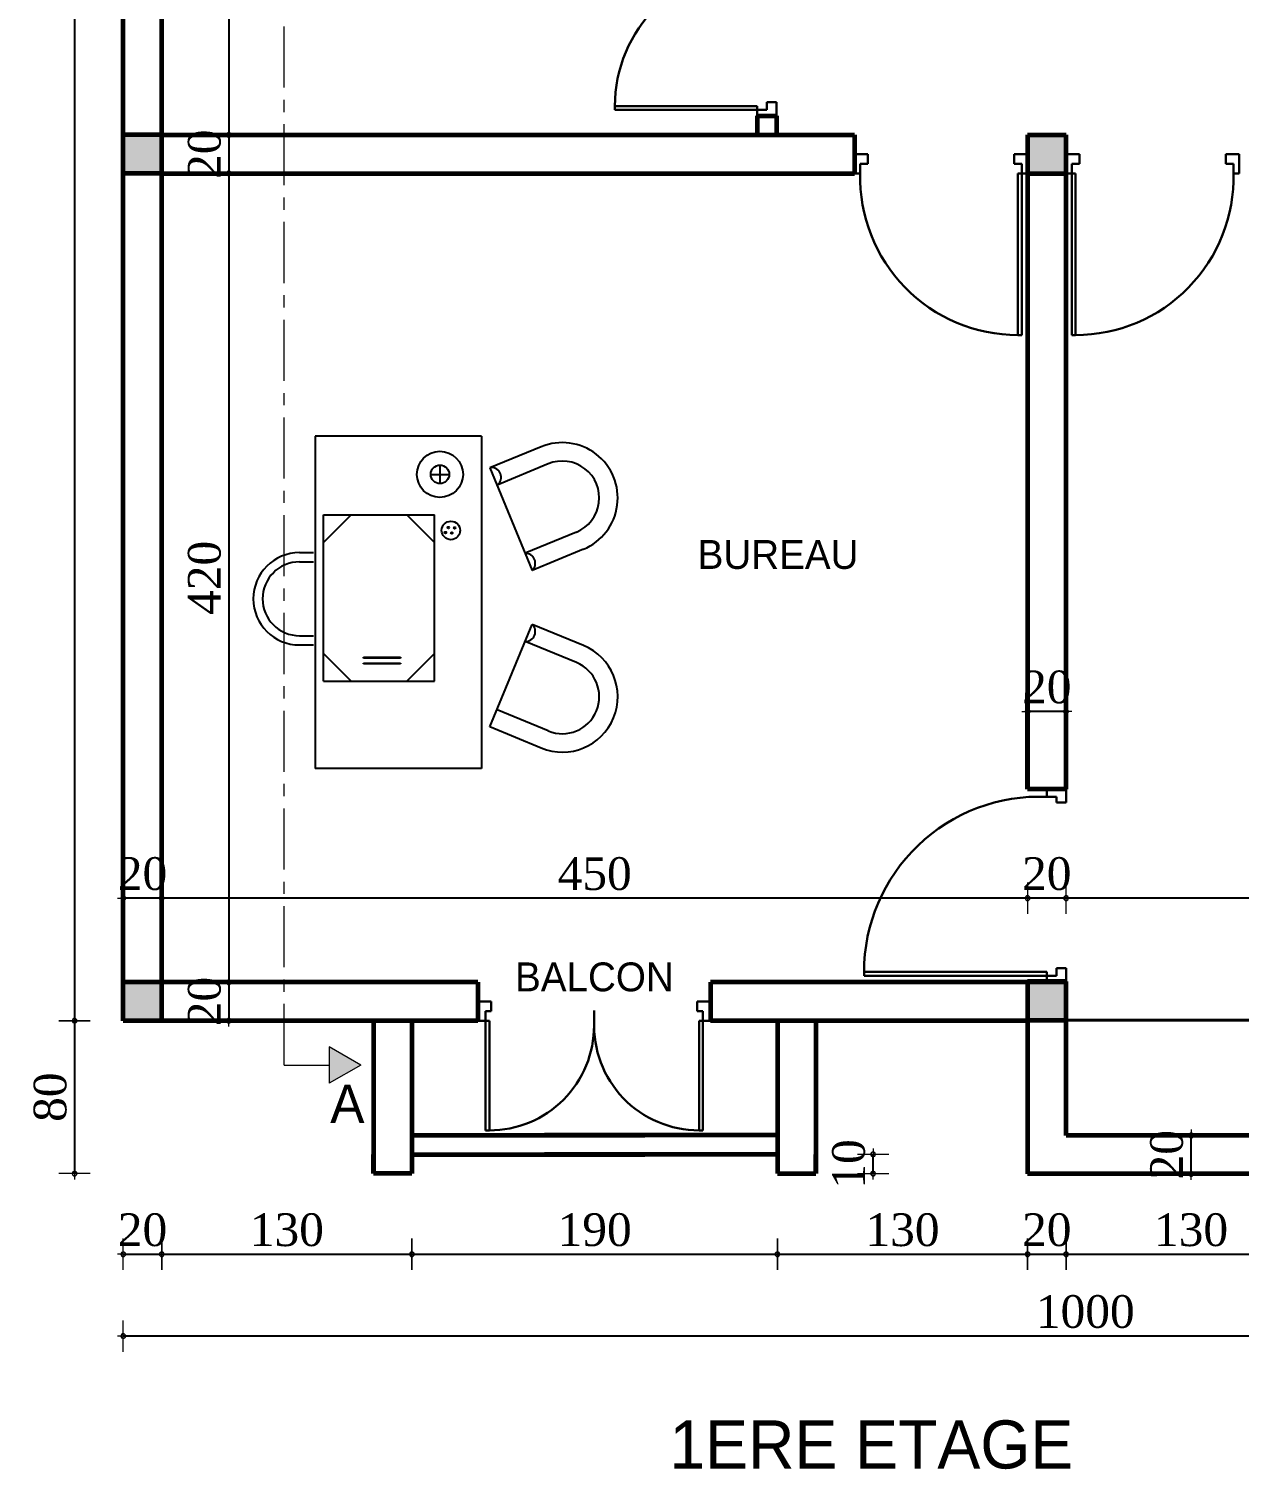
# Model space of a CAD drawing. Header units: millimetres. Extents: x -4146 to 23, y -2153 to 7365.
# Drawn here: x -4024 to -3395, y 1579 to 2328 of the extents above; entities that cross this region are included whole.
import ezdxf

# ---------------------------------------------------------------- set-up
doc = ezdxf.new("R2010")
doc.units = ezdxf.units.MM
doc.linetypes.add('AXES', pattern=[50.8, 31.75, -6.35, 6.35, -6.35])
for name, color, linetype, lineweight in [('Cotation', 242, 'Continuous', 20), ('ecriture', 122, 'Continuous', 40), ('ESC', 111, 'Continuous', 40), ('fin', 73, 'Continuous', 20), ('HA', 8, 'Continuous', 20), ('minuiserue', 3, 'Continuous', 30), ('MUR', 6, 'Continuous', 60)]:
    doc.layers.add(name, color=color, linetype=linetype, lineweight=lineweight)
doc.layers.add('F-2', color=2, linetype='Continuous')
doc.layers.add('f-3', color=3, linetype='Continuous')
doc.styles.add('cotation', font='times.ttf', dxfattribs={"height": 17})
doc.dimstyles.new('ech-100', dxfattribs={"dimtxt": 17, "dimasz": 0.02, "dimexe": 1.25, "dimexo": 0.625, "dimgap": 4, "dimtad": 1, "dimdec": 0, "dimtxsty": 'cotation', "dimblk": 'cotation', "dimcen": 2, "dimse1": 1, "dimse2": 1, "dimadec": 0, "dimazin": 0, "dimtfac": 1, "dimtdec": 0, "dimtix": 1, "dimtmove": 0, "dimatfit": 3, "dimldrblk": 'cotation', "dimfxl": 1.25, "dimtolj": 1, "dimarcsym": 0})

# ---------------------------------------------------------------- blocks, each defined once
blk = doc.blocks.new('cotation')
at = {"layer": 'Cotation'}
h = blk.add_hatch(color=256, dxfattribs=at)
h.paths.add_polyline_path([(57.15, 0), (62.15, 0, 0.41421356), (0, 62.15), (0, 57.15, -0.41421356)])
h.paths.add_polyline_path([(0, -57.15), (0, -62.15, 0.41421356), (62.15, 0), (57.15, 0, -0.41421356)])
h.paths.add_polyline_path([(0, -62.15), (0, -57.15, -0.41421356), (-57.15, 0), (-62.15, 0, 0.41421356)])
h.paths.add_polyline_path([(0, 57.15), (0, 62.15, 0.41421356), (-62.15, 0), (-57.15, 0, -0.41421356)])
for p, q in [((0, 406.4), (0, -406.4)), ((-152.4, 0), (152.4, 0))]:
    blk.add_line(p, q, dxfattribs=at)
for radius, start, end in [(62.15, 0, 180), (62.15, 180, 0), (57.15, 0, 180), (57.15, 180, 0)]:
    blk.add_arc((0, 0), radius, start, end, dxfattribs=at)
blk = doc.blocks.new('*D247')
at = {"layer": 'Defpoints', "color": 0}
for p in [(-3975.25, 1812.24), (-3955.25, 1812.24), (-3955.25, 1690.89)]:
    blk.add_point(p, dxfattribs=at)
at = {"layer": 'HA', "color": 0, "lineweight": -2}
blk.add_line((-3975.23, 1690.89), (-3955.27, 1690.89), dxfattribs=at)
at = {"layer": 'HA', "color": 0, "lineweight": -2, "xscale": 0.02, "yscale": 0.02, "zscale": 0.02, "rotation": 180}
blk.add_blockref('cotation', (-3975.25, 1690.89), dxfattribs=at)
at = {"layer": 'HA', "color": 0, "lineweight": -2, "xscale": 0.02, "yscale": 0.02, "zscale": 0.02}
blk.add_blockref('cotation', (-3955.25, 1690.89), dxfattribs=at)
at = {"layer": 'HA', "color": 0, "insert": (-3965.25, 1703.53), "char_height": 17, "attachment_point": 5, "style": 'cotation'}
blk.add_mtext('\\A1;20', dxfattribs=at)
blk = doc.blocks.new('*D248')
at = {"layer": 'Defpoints', "color": 0}
for p in [(-3955.25, 1812.24), (-3825.25, 1812.24), (-3825.25, 1690.89)]:
    blk.add_point(p, dxfattribs=at)
at = {"layer": 'HA', "color": 0, "lineweight": -2}
blk.add_line((-3955.23, 1690.89), (-3825.27, 1690.89), dxfattribs=at)
at = {"layer": 'HA', "color": 0, "lineweight": -2, "xscale": 0.02, "yscale": 0.02, "zscale": 0.02, "rotation": 180}
blk.add_blockref('cotation', (-3955.25, 1690.89), dxfattribs=at)
at = {"layer": 'HA', "color": 0, "lineweight": -2, "xscale": 0.02, "yscale": 0.02, "zscale": 0.02}
blk.add_blockref('cotation', (-3825.25, 1690.89), dxfattribs=at)
at = {"layer": 'HA', "color": 0, "insert": (-3890.25, 1703.53), "char_height": 17, "attachment_point": 5, "style": 'cotation'}
blk.add_mtext('\\A1;130', dxfattribs=at)
blk = doc.blocks.new('*D249')
at = {"layer": 'Defpoints', "color": 0}
for p in [(-3825.25, 1812.24), (-3635.25, 1812.24), (-3635.25, 1690.89)]:
    blk.add_point(p, dxfattribs=at)
at = {"layer": 'HA', "color": 0, "lineweight": -2}
blk.add_line((-3825.23, 1690.89), (-3635.27, 1690.89), dxfattribs=at)
at = {"layer": 'HA', "color": 0, "lineweight": -2, "xscale": 0.02, "yscale": 0.02, "zscale": 0.02, "rotation": 180}
blk.add_blockref('cotation', (-3825.25, 1690.89), dxfattribs=at)
at = {"layer": 'HA', "color": 0, "lineweight": -2, "xscale": 0.02, "yscale": 0.02, "zscale": 0.02}
blk.add_blockref('cotation', (-3635.25, 1690.89), dxfattribs=at)
at = {"layer": 'HA', "color": 0, "insert": (-3730.25, 1703.56), "char_height": 17, "attachment_point": 5, "style": 'cotation'}
blk.add_mtext('\\A1;190', dxfattribs=at)
blk = doc.blocks.new('*D250')
at = {"layer": 'Defpoints', "color": 0}
for p in [(-3635.25, 1812.24), (-3505.25, 1732.62), (-3505.25, 1690.89)]:
    blk.add_point(p, dxfattribs=at)
at = {"layer": 'HA', "color": 0, "lineweight": -2}
blk.add_line((-3635.23, 1690.89), (-3505.27, 1690.89), dxfattribs=at)
at = {"layer": 'HA', "color": 0, "lineweight": -2, "xscale": 0.02, "yscale": 0.02, "zscale": 0.02, "rotation": 180}
blk.add_blockref('cotation', (-3635.25, 1690.89), dxfattribs=at)
at = {"layer": 'HA', "color": 0, "lineweight": -2, "xscale": 0.02, "yscale": 0.02, "zscale": 0.02}
blk.add_blockref('cotation', (-3505.25, 1690.89), dxfattribs=at)
at = {"layer": 'HA', "color": 0, "insert": (-3570.25, 1703.53), "char_height": 17, "attachment_point": 5, "style": 'cotation'}
blk.add_mtext('\\A1;130', dxfattribs=at)
blk = doc.blocks.new('*D251')
at = {"layer": 'Defpoints', "color": 0}
for p in [(-3505.25, 1812.62), (-3485.25, 1812.62), (-3485.25, 1690.89)]:
    blk.add_point(p, dxfattribs=at)
at = {"layer": 'HA', "color": 0, "lineweight": -2}
blk.add_line((-3505.23, 1690.89), (-3485.27, 1690.89), dxfattribs=at)
at = {"layer": 'HA', "color": 0, "lineweight": -2, "xscale": 0.02, "yscale": 0.02, "zscale": 0.02, "rotation": 180}
blk.add_blockref('cotation', (-3505.25, 1690.89), dxfattribs=at)
at = {"layer": 'HA', "color": 0, "lineweight": -2, "xscale": 0.02, "yscale": 0.02, "zscale": 0.02}
blk.add_blockref('cotation', (-3485.25, 1690.89), dxfattribs=at)
at = {"layer": 'HA', "color": 0, "insert": (-3495.25, 1703.53), "char_height": 17, "attachment_point": 5, "style": 'cotation'}
blk.add_mtext('\\A1;20', dxfattribs=at)
blk = doc.blocks.new('*D252')
at = {"layer": 'Defpoints', "color": 0}
for p in [(-3485.25, 1732.62), (-3355.25, 1732.62), (-3355.25, 1690.89)]:
    blk.add_point(p, dxfattribs=at)
at = {"layer": 'HA', "color": 0, "lineweight": -2}
blk.add_line((-3485.23, 1690.89), (-3355.27, 1690.89), dxfattribs=at)
at = {"layer": 'HA', "color": 0, "lineweight": -2, "xscale": 0.02, "yscale": 0.02, "zscale": 0.02, "rotation": 180}
blk.add_blockref('cotation', (-3485.25, 1690.89), dxfattribs=at)
at = {"layer": 'HA', "color": 0, "lineweight": -2, "xscale": 0.02, "yscale": 0.02, "zscale": 0.02}
blk.add_blockref('cotation', (-3355.25, 1690.89), dxfattribs=at)
at = {"layer": 'HA', "color": 0, "insert": (-3420.25, 1703.53), "char_height": 17, "attachment_point": 5, "style": 'cotation'}
blk.add_mtext('\\A1;130', dxfattribs=at)
blk = doc.blocks.new('*D265')
at = {"layer": 'Defpoints', "color": 0}
for p in [(-3975.25, 1812.24), (-2975.25, 1732.62), (-3975.25, 1648.35)]:
    blk.add_point(p, dxfattribs=at)
at = {"layer": 'HA', "color": 0, "lineweight": -2}
blk.add_line((-2975.27, 1648.35), (-3975.23, 1648.35), dxfattribs=at)
at = {"layer": 'HA', "color": 0, "lineweight": -2, "xscale": 0.02, "yscale": 0.02, "zscale": 0.02, "rotation": 180}
blk.add_blockref('cotation', (-3975.25, 1648.35), dxfattribs=at)
at = {"layer": 'HA', "color": 0, "lineweight": -2, "xscale": 0.02, "yscale": 0.02, "zscale": 0.02}
blk.add_blockref('cotation', (-2975.25, 1648.35), dxfattribs=at)
at = {"layer": 'HA', "color": 0, "insert": (-3475.25, 1661), "char_height": 17, "attachment_point": 5, "style": 'cotation'}
blk.add_mtext('\\A1;1000', dxfattribs=at)
blk = doc.blocks.new('*D266')
at = {"layer": 'Defpoints', "color": 0}
for p in [(-3420.25, 1752.62), (-3420.25, 1752.62), (-3420.25, 1732.62)]:
    blk.add_point(p, dxfattribs=at)
at = {"layer": 'HA', "color": 0, "lineweight": -2}
for p, q in [((-3420.25, 1752.64), (-3420.25, 1752.66)), ((-3420.25, 1732.62), (-3420.25, 1752.62)), ((-3420.25, 1732.6), (-3420.25, 1732.58))]:
    blk.add_line(p, q, dxfattribs=at)
at = {"layer": 'HA', "color": 0, "lineweight": -2, "xscale": 0.02, "yscale": 0.02, "zscale": 0.02}
for p, rotation in [((-3420.25, 1752.62), 270), ((-3420.25, 1732.62), 90)]:
    blk.add_blockref('cotation', p, dxfattribs=dict(at, rotation=rotation))
at = {"layer": 'HA', "color": 0, "insert": (-3432.89, 1742.62), "char_height": 17, "attachment_point": 5, "rotation": 90, "style": 'cotation'}
blk.add_mtext('\\A1;20', dxfattribs=at)
blk = doc.blocks.new('*D276')
at = {"layer": 'Defpoints', "color": 0}
for p in [(-3505.25, 1982.62), (-3505.25, 1972.96), (-3485.25, 1971.34)]:
    blk.add_point(p, dxfattribs=at)
at = {"layer": 'HA', "color": 0, "lineweight": -2}
for p, q in [((-3505.27, 1972.96), (-3505.29, 1972.96)), ((-3485.25, 1972.96), (-3505.25, 1972.96)), ((-3485.23, 1972.96), (-3485.21, 1972.96))]:
    blk.add_line(p, q, dxfattribs=at)
at = {"layer": 'HA', "color": 0, "lineweight": -2, "xscale": 0.02, "yscale": 0.02, "zscale": 0.02}
blk.add_blockref('cotation', (-3505.25, 1972.96), dxfattribs=at)
at = {"layer": 'HA', "color": 0, "lineweight": -2, "xscale": 0.02, "yscale": 0.02, "zscale": 0.02, "rotation": 180}
blk.add_blockref('cotation', (-3485.25, 1972.96), dxfattribs=at)
at = {"layer": 'HA', "color": 0, "insert": (-3495.25, 1985.61), "char_height": 17, "attachment_point": 5, "style": 'cotation'}
blk.add_mtext('\\A1;20', dxfattribs=at)
blk = doc.blocks.new('*D277')
at = {"layer": 'Defpoints', "color": 0}
for p in [(-3975.25, 3312.62), (-4000.56, 1812.24), (-3975.25, 1812.24)]:
    blk.add_point(p, dxfattribs=at)
at = {"layer": 'HA', "color": 0, "lineweight": -2}
blk.add_line((-4000.56, 3312.6), (-4000.56, 1812.26), dxfattribs=at)
at = {"layer": 'HA', "color": 0, "lineweight": -2, "xscale": 0.02, "yscale": 0.02, "zscale": 0.02}
for p, rotation in [((-4000.56, 3312.62), 90), ((-4000.56, 1812.24), 270)]:
    blk.add_blockref('cotation', p, dxfattribs=dict(at, rotation=rotation))
at = {"layer": 'HA', "color": 0, "insert": (-4013.21, 2562.43), "char_height": 17, "attachment_point": 5, "rotation": 90, "style": 'cotation'}
blk.add_mtext('\\A1;1500', dxfattribs=at)
blk = doc.blocks.new('*D278')
at = {"layer": 'Defpoints', "color": 0}
for p in [(-3975.25, 1812.24), (-4001.92, 1732.82), (-4000.56, 1732.82)]:
    blk.add_point(p, dxfattribs=at)
at = {"layer": 'HA', "color": 0, "lineweight": -2}
blk.add_line((-4000.56, 1812.22), (-4000.56, 1732.84), dxfattribs=at)
at = {"layer": 'HA', "color": 0, "lineweight": -2, "xscale": 0.02, "yscale": 0.02, "zscale": 0.02}
for p, rotation in [((-4000.56, 1812.24), 90), ((-4000.56, 1732.82), 270)]:
    blk.add_blockref('cotation', p, dxfattribs=dict(at, rotation=rotation))
at = {"layer": 'HA', "color": 0, "insert": (-4013.21, 1772.53), "char_height": 17, "attachment_point": 5, "rotation": 90, "style": 'cotation'}
blk.add_mtext('\\A1;80', dxfattribs=at)
blk = doc.blocks.new('BUREAU')
at = {"layer": 'F-2'}
for p, q in [((-4117.41, 2532.8), (-4088.61, 2532.8)), ((-4117.41, 2532.8), (-4117.41, 2513.6)), ((-4117.41, 2528), (-4112.61, 2532.8)), ((-4088.61, 2528), (-4093.41, 2532.8)), ((-4088.61, 2532.8), (-4088.61, 2513.6)), ((-4114.43, 2519.45), (-4114.43, 2525.87)), ((-4114.43, 2525.87), (-4114.29, 2525.87)), ((-4114.29, 2525.87), (-4114.29, 2519.45)), ((-4113.42, 2519.45), (-4113.42, 2525.87)), ((-4113.42, 2525.87), (-4113.27, 2525.87)), ((-4113.27, 2525.87), (-4113.27, 2519.45)), ((-4117.41, 2518.4), (-4112.61, 2513.6)), ((-4114.29, 2519.45), (-4114.43, 2519.45)), ((-4113.27, 2519.45), (-4113.42, 2519.45)), ((-4088.61, 2518.4), (-4093.41, 2513.6)), ((-4117.41, 2513.6), (-4088.61, 2513.6))]:
    blk.add_line(p, q, dxfattribs=at)
for centre, radius in [((-4091.31, 2510.74), 1.6), ((-4091.74, 2510.59), 0.145), ((-4091.67, 2511.68), 0.145), ((-4090.8, 2511.17), 0.145), ((-4090.87, 2510.09), 0.145)]:
    blk.add_circle(centre, radius, dxfattribs=at)
at = {"layer": 'f-3'}
for p, q in [((-4111.15, 2536.97), (-4111.15, 2534.55)), ((-4109.55, 2536.97), (-4109.55, 2534.55)), ((-4096.75, 2536.97), (-4096.75, 2534.55)), ((-4095.15, 2536.97), (-4095.15, 2534.55)), ((-4132.55, 2505.44), (-4132.55, 2534.24)), ((-4074.95, 2534.24), (-4132.55, 2534.24)), ((-4074.95, 2505.44), (-4074.95, 2534.24)), ((-4081.59, 2514.23), (-4081.59, 2511.03)), ((-4079.99, 2512.63), (-4083.19, 2512.63)), ((-4074.95, 2505.44), (-4132.55, 2505.44)), ((-4129, 2495.09), (-4125.34, 2503.97)), ((-4125.34, 2503.97), (-4107.59, 2496.65)), ((-4080.48, 2503.97), (-4098.23, 2496.65)), ((-4076.82, 2495.09), (-4080.48, 2503.97)), ((-4126.04, 2493.87), (-4122.38, 2502.75)), ((-4079.78, 2493.87), (-4083.44, 2502.75)), ((-4114.21, 2488.99), (-4110.54, 2497.87)), ((-4111.25, 2487.77), (-4107.59, 2496.65)), ((-4094.57, 2487.77), (-4098.23, 2496.65)), ((-4091.61, 2488.99), (-4095.27, 2497.87))]:
    blk.add_line(p, q, dxfattribs=at)
for radius in [4, 1.6]:
    blk.add_circle((-4081.59, 2512.63), radius, dxfattribs=at)
for centre, radius, start, end in [((-4103.15, 2536.97), 8, 0, 180), ((-4103.15, 2536.97), 6.4, 0, 180), ((-4082.1, 2503.74), 1.71, 221.9897, 359.9288), ((-4108.83, 2497.82), 1.71, 178.6136, 316.5527), ((-4096.99, 2497.82), 1.71, 223.4473, 1.3864), ((-4120.12, 2491.43), 9.6, 157.5832, 337.5832), ((-4120.12, 2491.43), 6.4, 157.5832, 337.5832), ((-4085.69, 2491.43), 9.6, 202.4168, 22.4168), ((-4085.69, 2491.43), 6.4, 202.4168, 22.4168)]:
    blk.add_arc(centre, radius, start, end, dxfattribs=at)
blk = doc.blocks.new('*D292')
at = {"layer": 'Defpoints', "color": 0}
for p in [(-3920.39, 2512.62), (-3920.39, 2272.62), (-3920.39, 2272.62)]:
    blk.add_point(p, dxfattribs=at)
at = {"layer": 'HA', "color": 0, "lineweight": -2}
blk.add_line((-3920.39, 2512.6), (-3920.39, 2272.64), dxfattribs=at)
at = {"layer": 'HA', "color": 0, "lineweight": -2, "xscale": 0.02, "yscale": 0.02, "zscale": 0.02}
for p, rotation in [((-3920.39, 2512.62), 90), ((-3920.39, 2272.62), 270)]:
    blk.add_blockref('cotation', p, dxfattribs=dict(at, rotation=rotation))
at = {"layer": 'HA', "color": 0, "insert": (-3933.04, 2392.62), "char_height": 17, "attachment_point": 5, "rotation": 90, "style": 'cotation'}
blk.add_mtext('\\A1;240', dxfattribs=at)
blk = doc.blocks.new('*D293')
at = {"layer": 'Defpoints', "color": 0}
for p in [(-3920.39, 2272.62), (-3920.39, 2252.62), (-3920.39, 2252.62)]:
    blk.add_point(p, dxfattribs=at)
at = {"layer": 'HA', "color": 0, "lineweight": -2}
for p, q in [((-3920.39, 2272.64), (-3920.39, 2272.66)), ((-3920.39, 2272.62), (-3920.39, 2252.62)), ((-3920.39, 2252.6), (-3920.39, 2252.58))]:
    blk.add_line(p, q, dxfattribs=at)
at = {"layer": 'HA', "color": 0, "lineweight": -2, "xscale": 0.02, "yscale": 0.02, "zscale": 0.02}
for p, rotation in [((-3920.39, 2272.62), 270), ((-3920.39, 2252.62), 90)]:
    blk.add_blockref('cotation', p, dxfattribs=dict(at, rotation=rotation))
at = {"layer": 'HA', "color": 0, "insert": (-3933.04, 2262.62), "char_height": 17, "attachment_point": 5, "rotation": 90, "style": 'cotation'}
blk.add_mtext('\\A1;20', dxfattribs=at)
blk = doc.blocks.new('*D294')
at = {"layer": 'Defpoints', "color": 0}
for p in [(-3920.39, 2252.62), (-3920.39, 1832.24), (-3920.39, 1832.24)]:
    blk.add_point(p, dxfattribs=at)
at = {"layer": 'HA', "color": 0, "lineweight": -2}
blk.add_line((-3920.39, 2252.6), (-3920.39, 1832.26), dxfattribs=at)
at = {"layer": 'HA', "color": 0, "lineweight": -2, "xscale": 0.02, "yscale": 0.02, "zscale": 0.02}
for p, rotation in [((-3920.39, 2252.62), 90), ((-3920.39, 1832.24), 270)]:
    blk.add_blockref('cotation', p, dxfattribs=dict(at, rotation=rotation))
at = {"layer": 'HA', "color": 0, "insert": (-3933.04, 2042.43), "char_height": 17, "attachment_point": 5, "rotation": 90, "style": 'cotation'}
blk.add_mtext('\\A1;420', dxfattribs=at)
blk = doc.blocks.new('*D295')
at = {"layer": 'Defpoints', "color": 0}
for p in [(-3920.39, 1832.24), (-3920.39, 1812.24), (-3920.39, 1812.24)]:
    blk.add_point(p, dxfattribs=at)
at = {"layer": 'HA', "color": 0, "lineweight": -2}
for p, q in [((-3920.39, 1832.26), (-3920.39, 1832.28)), ((-3920.39, 1832.24), (-3920.39, 1812.24)), ((-3920.39, 1812.22), (-3920.39, 1812.2))]:
    blk.add_line(p, q, dxfattribs=at)
at = {"layer": 'HA', "color": 0, "lineweight": -2, "xscale": 0.02, "yscale": 0.02, "zscale": 0.02}
for p, rotation in [((-3920.39, 1832.24), 270), ((-3920.39, 1812.24), 90)]:
    blk.add_blockref('cotation', p, dxfattribs=dict(at, rotation=rotation))
at = {"layer": 'HA', "color": 0, "insert": (-3933.04, 1822.24), "char_height": 17, "attachment_point": 5, "rotation": 90, "style": 'cotation'}
blk.add_mtext('\\A1;20', dxfattribs=at)
blk = doc.blocks.new('*D297')
at = {"layer": 'Defpoints', "color": 0}
for p in [(-3485.25, 1932.62), (-3485.25, 1875.96), (-2995.25, 1875.96)]:
    blk.add_point(p, dxfattribs=at)
at = {"layer": 'HA', "color": 0, "lineweight": -2}
blk.add_line((-2995.27, 1875.96), (-3485.23, 1875.96), dxfattribs=at)
at = {"layer": 'HA', "color": 0, "lineweight": -2, "xscale": 0.02, "yscale": 0.02, "zscale": 0.02, "rotation": 180}
blk.add_blockref('cotation', (-3485.25, 1875.96), dxfattribs=at)
at = {"layer": 'HA', "color": 0, "lineweight": -2, "xscale": 0.02, "yscale": 0.02, "zscale": 0.02}
blk.add_blockref('cotation', (-2995.25, 1875.96), dxfattribs=at)
at = {"layer": 'HA', "color": 0, "insert": (-3240.25, 1888.63), "char_height": 17, "attachment_point": 5, "style": 'cotation'}
blk.add_mtext('\\A1;490', dxfattribs=at)
blk = doc.blocks.new('*D298')
at = {"layer": 'Defpoints', "color": 0}
for p in [(-3505.25, 1932.62), (-3485.25, 1932.62), (-3505.25, 1875.96)]:
    blk.add_point(p, dxfattribs=at)
at = {"layer": 'HA', "color": 0, "lineweight": -2}
for p, q in [((-3505.27, 1875.96), (-3505.29, 1875.96)), ((-3485.25, 1875.96), (-3505.25, 1875.96)), ((-3485.23, 1875.96), (-3485.21, 1875.96))]:
    blk.add_line(p, q, dxfattribs=at)
at = {"layer": 'HA', "color": 0, "lineweight": -2, "xscale": 0.02, "yscale": 0.02, "zscale": 0.02}
blk.add_blockref('cotation', (-3505.25, 1875.96), dxfattribs=at)
at = {"layer": 'HA', "color": 0, "lineweight": -2, "xscale": 0.02, "yscale": 0.02, "zscale": 0.02, "rotation": 180}
blk.add_blockref('cotation', (-3485.25, 1875.96), dxfattribs=at)
at = {"layer": 'HA', "color": 0, "insert": (-3495.25, 1888.61), "char_height": 17, "attachment_point": 5, "style": 'cotation'}
blk.add_mtext('\\A1;20', dxfattribs=at)
blk = doc.blocks.new('*D299')
at = {"layer": 'Defpoints', "color": 0}
for p in [(-3505.25, 1932.62), (-3955.25, 1875.96), (-3955.25, 1875.96)]:
    blk.add_point(p, dxfattribs=at)
at = {"layer": 'HA', "color": 0, "lineweight": -2}
blk.add_line((-3505.27, 1875.96), (-3955.23, 1875.96), dxfattribs=at)
at = {"layer": 'HA', "color": 0, "lineweight": -2, "xscale": 0.02, "yscale": 0.02, "zscale": 0.02, "rotation": 180}
blk.add_blockref('cotation', (-3955.25, 1875.96), dxfattribs=at)
at = {"layer": 'HA', "color": 0, "lineweight": -2, "xscale": 0.02, "yscale": 0.02, "zscale": 0.02}
blk.add_blockref('cotation', (-3505.25, 1875.96), dxfattribs=at)
at = {"layer": 'HA', "color": 0, "insert": (-3730.25, 1888.61), "char_height": 17, "attachment_point": 5, "style": 'cotation'}
blk.add_mtext('\\A1;450', dxfattribs=at)
blk = doc.blocks.new('*D300')
at = {"layer": 'Defpoints', "color": 0}
for p in [(-3975.25, 1875.96), (-3975.25, 1875.96), (-3955.25, 1875.96)]:
    blk.add_point(p, dxfattribs=at)
at = {"layer": 'HA', "color": 0, "lineweight": -2}
for p, q in [((-3975.27, 1875.96), (-3975.29, 1875.96)), ((-3955.25, 1875.96), (-3975.25, 1875.96)), ((-3955.23, 1875.96), (-3955.21, 1875.96))]:
    blk.add_line(p, q, dxfattribs=at)
at = {"layer": 'HA', "color": 0, "lineweight": -2, "xscale": 0.02, "yscale": 0.02, "zscale": 0.02}
blk.add_blockref('cotation', (-3975.25, 1875.96), dxfattribs=at)
at = {"layer": 'HA', "color": 0, "lineweight": -2, "xscale": 0.02, "yscale": 0.02, "zscale": 0.02, "rotation": 180}
blk.add_blockref('cotation', (-3955.25, 1875.96), dxfattribs=at)
at = {"layer": 'HA', "color": 0, "insert": (-3965.25, 1888.61), "char_height": 17, "attachment_point": 5, "style": 'cotation'}
blk.add_mtext('\\A1;20', dxfattribs=at)
blk = doc.blocks.new('*D385')
at = {"layer": 'Defpoints', "color": 0}
for p in [(-3635.25, 1742.82), (-3585.55, 1742.82), (-3635.25, 1732.82)]:
    blk.add_point(p, dxfattribs=at)
at = {"layer": 'MUR', "color": 0, "lineweight": -2}
for p, q in [((-3585.55, 1742.84), (-3585.55, 1742.86)), ((-3585.55, 1732.82), (-3585.55, 1742.82)), ((-3585.55, 1732.8), (-3585.55, 1732.78))]:
    blk.add_line(p, q, dxfattribs=at)
at = {"layer": 'MUR', "color": 0, "lineweight": -2, "xscale": 0.02, "yscale": 0.02, "zscale": 0.02}
for p, rotation in [((-3585.55, 1742.82), 270), ((-3585.55, 1732.82), 90)]:
    blk.add_blockref('cotation', p, dxfattribs=dict(at, rotation=rotation))
at = {"layer": 'MUR', "color": 0, "insert": (-3598.19, 1737.82), "char_height": 17, "attachment_point": 5, "rotation": 90, "style": 'cotation'}
blk.add_mtext('\\A1;10', dxfattribs=at)
blk = doc.blocks.new('BAB')
at = {"layer": 'minuiserue'}
for p, q in [((0, 80), (-10, 80)), ((-10, 77), (-10, 80)), ((-5, 77), (-10, 77)), ((-5, 73), (-5, 77)), ((0, 80), (0, 73)), ((0, 73), (-5, 73)), ((-10, 5), (-84, 5)), ((-84, 5), (-84, 3)), ((-10, 3), (-84, 3)), ((-10, 5), (-10, 0)), ((-5, 3), (-10, 3)), ((-10, 0), (0, 0)), ((0, 7), (-5, 7)), ((-5, 7), (-5, 3)), ((0, 0), (0, 7))]:
    blk.add_line(p, q, dxfattribs=at)
blk.add_arc((-11.97, 5), 72.03, 88.43035, 180, dxfattribs=at)
blk = doc.blocks.new('Balcon')
at = {"layer": 'minuiserue'}
for p, q in [((0, -10), (0, 0)), ((0, 0), (7, 0)), ((7, -5), (7, 0)), ((4, -10), (4, -5)), ((4, -5), (7, -5)), ((121, 0), (114, 0)), ((114, 0), (114, -5)), ((117, -5), (114, -5)), ((117, -10), (117, -5)), ((121, 0), (121, -10)), ((0, -10), (6, -10)), ((4, -10), (4, -67)), ((6, -10), (6, -67)), ((121, -10), (115, -10)), ((115, -10), (115, -67)), ((117, -10), (117, -67))]:
    blk.add_line(p, q, dxfattribs=at)
for centre, radius, start, end in [((6, -12.55), 54.45, 270, 0.11527), ((115, -12.45), 54.55, 177.43111, 270)]:
    blk.add_arc(centre, radius, start, end, dxfattribs=at)

msp = doc.modelspace()

# ---------------------------------------------------------------- hatches: boundary and pattern name
at = {"layer": 'fin'}
msp.add_hatch(color=256, dxfattribs=at).paths.add_polyline_path([(-3851.789, 1789.253), (-3868.279, 1798.624), (-3868.279, 1779.882)])
at = {"layer": 'HA'}
h = msp.add_hatch(color=256, dxfattribs=at)
h.paths.add_polyline_path([(-3485.247, 2272.624), (-3505.247, 2272.624), (-3505.247, 2252.624), (-3485.247, 2252.624)])
h.paths.add_polyline_path([(-2975.252, 2272.624), (-2995.252, 2272.624), (-2995.252, 2252.624), (-2975.252, 2252.624)])
h.paths.add_polyline_path([(-3975.252, 2272.624), (-3975.252, 2252.624), (-3955.252, 2252.624), (-3955.252, 2272.624)])
h = msp.add_hatch(color=256, dxfattribs=at)
h.paths.add_polyline_path([(-2975.252, 1832.624), (-2995.252, 1832.624), (-2995.252, 1812.624), (-2975.252, 1812.624)])
h.paths.add_polyline_path([(-3485.247, 1832.624), (-3505.247, 1832.624), (-3505.247, 1812.624), (-3485.247, 1812.624)])
h.paths.add_polyline_path([(-3955.252, 1832.624), (-3975.252, 1832.624), (-3975.252, 1812.624), (-3955.252, 1812.624)])

# ---------------------------------------------------------------- linework, layer by layer
at = {"layer": 'ESC'}
msp.add_line((-3485.247, 1812.624), (-2975.252, 1812.624), dxfattribs=at)
at = {"layer": 'fin', "linetype": 'AXES'}
for q in [(-3891.696, 3341.851), (-3868.279, 1789.253)]:
    msp.add_line((-3891.696, 1789.253), q, dxfattribs=at)
at = {"layer": 'fin'}
for p, q in [((-3851.789, 1789.253), (-3868.279, 1798.624)), ((-3868.279, 1798.624), (-3868.279, 1779.882)), ((-3851.789, 1789.253), (-3868.279, 1779.882))]:
    msp.add_line(p, q, dxfattribs=at)
at = {"layer": 'minuiserue'}
for p, q in [((-3595.247, 2252.624), (-3595.247, 2262.624)), ((-3595.247, 2262.624), (-3588.247, 2262.624)), ((-3588.247, 2262.624), (-3588.247, 2257.624)), ((-3505.247, 2262.624), (-3512.247, 2262.624)), ((-3512.247, 2262.624), (-3512.247, 2257.624)), ((-3505.247, 2262.624), (-3505.247, 2262.624)), ((-3505.247, 2262.624), (-3505.247, 2252.624)), ((-3485.247, 2262.624), (-3478.247, 2262.624)), ((-3485.247, 2262.624), (-3485.247, 2252.624)), ((-3478.247, 2262.624), (-3478.247, 2257.624)), ((-3395.247, 2262.624), (-3402.247, 2262.624)), ((-3402.247, 2262.624), (-3402.247, 2257.624)), ((-3395.247, 2261.624), (-3395.247, 2262.624)), ((-3395.247, 2252.624), (-3395.247, 2262.624)), ((-3588.247, 2257.624), (-3592.247, 2257.624)), ((-3592.247, 2257.624), (-3592.247, 2252.624)), ((-3512.247, 2257.624), (-3508.247, 2257.624)), ((-3508.247, 2257.624), (-3508.247, 2252.624)), ((-3478.247, 2257.624), (-3482.247, 2257.624)), ((-3482.247, 2257.624), (-3482.247, 2252.624)), ((-3402.247, 2257.624), (-3398.247, 2257.624)), ((-3398.247, 2257.624), (-3398.247, 2252.624)), ((-3592.247, 2252.624), (-3595.247, 2252.624)), ((-3510.247, 2252.624), (-3510.247, 2168.624)), ((-3508.247, 2252.624), (-3510.247, 2252.624)), ((-3508.247, 2252.624), (-3505.247, 2252.624)), ((-3508.247, 2252.624), (-3508.247, 2168.624)), ((-3482.247, 2252.624), (-3485.247, 2252.624)), ((-3483.747, 2252.624), (-3480.247, 2252.624)), ((-3482.247, 2252.624), (-3482.247, 2168.624)), ((-3480.247, 2252.624), (-3480.247, 2168.624)), ((-3398.247, 2252.624), (-3395.247, 2252.624)), ((-3510.247, 2168.624), (-3508.247, 2168.624)), ((-3480.247, 2168.624), (-3482.247, 2168.624)), ((-3485.247, 1932.624), (-3495.247, 1932.624)), ((-3495.247, 1932.624), (-3495.247, 1928.624)), ((-3485.247, 1925.624), (-3485.247, 1932.624)), ((-3495.247, 1928.624), (-3490.247, 1928.624)), ((-3490.247, 1928.624), (-3490.247, 1925.624)), ((-3490.247, 1925.624), (-3485.247, 1925.624)), ((-3495.247, 1837.624), (-3590.247, 1837.624)), ((-3590.247, 1835.624), (-3590.247, 1837.624)), ((-3495.247, 1835.624), (-3590.247, 1835.624)), ((-3495.247, 1835.624), (-3495.247, 1837.624)), ((-3490.247, 1835.624), (-3495.247, 1835.624)), ((-3495.247, 1835.624), (-3495.247, 1832.624)), ((-3485.247, 1839.624), (-3490.247, 1839.624)), ((-3490.247, 1839.624), (-3490.247, 1835.624)), ((-3485.247, 1832.624), (-3485.247, 1839.624)), ((-3485.247, 1832.624), (-3495.247, 1832.624)), ((-3787.997, 1812.242), (-3787.997, 1812.242)), ((-3730.497, 1812.242), (-3730.497, 1817.595)), ((-3730.497, 1812.242), (-3730.497, 1812.242)), ((-3786.997, 1755.242), (-3784.997, 1755.242)), ((-3675.997, 1755.242), (-3673.997, 1755.242))]:
    msp.add_line(p, q, dxfattribs=at)
for centre, radius, start, end in [((-3510.247, 2250.648), 82.024, 178.619446, 270), ((-3480.247, 2250.648), 82.024, 270, 1.380554), ((-3499.163, 1837.624), 91.084, 87.536045, 180)]:
    msp.add_arc(centre, radius, start, end, dxfattribs=at)
at = {"layer": 'MUR'}
for p, q in [((-3975.252, 1812.242), (-3975.252, 3312.624)), ((-3955.252, 1812.242), (-3955.252, 2497.627)), ((-3645.743, 2282.624), (-3645.743, 2272.624)), ((-3645.743, 2282.624), (-3635.743, 2282.624)), ((-3635.743, 2282.624), (-3635.743, 2272.624)), ((-3975.252, 2252.624), (-3975.252, 2272.624)), ((-3955.252, 2272.624), (-3975.252, 2272.624)), ((-3955.252, 2272.624), (-3695.252, 2272.624)), ((-3705.252, 2272.624), (-3595.247, 2272.624)), ((-3595.247, 2272.624), (-3595.247, 2252.624)), ((-3505.247, 2272.624), (-3505.247, 1932.624)), ((-3505.247, 2272.624), (-3505.247, 1932.624)), ((-3505.247, 2272.624), (-3485.247, 2272.624)), ((-3485.247, 1932.624), (-3485.247, 2272.624)), ((-3955.252, 2252.624), (-3975.252, 2252.624)), ((-3955.252, 2252.624), (-3705.252, 2252.624)), ((-3705.252, 2252.624), (-3595.247, 2252.624)), ((-3595.247, 2252.624), (-3595.247, 2252.624)), ((-3505.247, 2252.624), (-3485.247, 2252.624)), ((-3955.252, 1832.242), (-3955.252, 2192.242)), ((-3485.247, 1932.624), (-3485.247, 2182.624)), ((-3505.247, 1982.624), (-3505.247, 1932.624)), ((-3505.247, 1932.624), (-3505.247, 1982.624)), ((-3485.247, 1932.624), (-3485.247, 1982.624)), ((-3485.247, 1932.624), (-3505.247, 1932.624)), ((-3790.997, 1832.242), (-3975.252, 1832.242)), ((-3790.997, 1832.242), (-3790.997, 1812.242)), ((-3485.247, 1832.242), (-3669.997, 1832.242)), ((-3669.997, 1832.242), (-3669.997, 1812.242)), ((-3505.247, 1832.624), (-3505.247, 1732.624)), ((-3485.247, 1832.624), (-3505.247, 1832.624)), ((-3485.247, 1752.624), (-3485.247, 1832.624)), ((-3790.997, 1812.242), (-3975.252, 1812.242)), ((-3845.252, 1812.242), (-3845.252, 1732.822)), ((-3825.252, 1812.242), (-3825.252, 1732.822)), ((-3635.252, 1812.242), (-3669.997, 1812.242)), ((-3505.247, 1812.242), (-3635.252, 1812.242)), ((-3635.252, 1812.242), (-3635.252, 1732.822)), ((-3615.252, 1812.242), (-3615.252, 1732.822)), ((-3505.247, 1812.624), (-3485.247, 1812.624)), ((-3825.252, 1752.822), (-3704.252, 1752.822)), ((-3635.252, 1752.822), (-3756.252, 1752.822)), ((-3355.247, 1752.624), (-3485.247, 1752.624)), ((-3845.252, 1732.822), (-3845.252, 1742.822)), ((-3825.252, 1742.822), (-3704.252, 1742.822)), ((-3635.252, 1742.822), (-3756.252, 1742.822)), ((-3615.252, 1732.822), (-3615.252, 1742.822)), ((-3825.252, 1732.822), (-3845.252, 1732.822)), ((-3635.252, 1732.822), (-3615.252, 1732.822)), ((-3485.247, 1732.624), (-3505.247, 1732.624)), ((-3355.247, 1732.624), (-3485.247, 1732.624))]:
    msp.add_line(p, q, dxfattribs=at)

# ---------------------------------------------------------------- block references
at = {"layer": 'HA', "xscale": 3, "yscale": 3, "zscale": 3, "rotation": 89.99999999999999}
msp.add_blockref('BUREAU', (3727.237, 14341.007), dxfattribs=at)
at = {"layer": 'HA'}
msp.add_blockref('Balcon', (-3790.997, 1822.242), dxfattribs=at)
at = {"layer": 'minuiserue'}
msp.add_blockref('BAB', (-3635.743, 2282.624), dxfattribs=at)

# ---------------------------------------------------------------- texts
at = {"layer": 'ecriture', "attachment_point": 1}
for s, width, insert, char_height in [('{\\fVrinda|b0|i0|c0|p2;BUREAU}', 130.42633, (-3676.731, 2062.084), 15), ('{\\fVrinda|b0|i0|c0|p2;BALCON}', 130.42633, (-3771.624, 1842.554), 15), ('A', 194.01183, (-3867.721, 1779.095), 20), (' 1ERE ETAGE ', 481.96947, (-3700.735, 1604.538), 25)]:
    msp.add_mtext_dynamic_manual_height_columns(s, width=width, gutter_width=12.5, heights=[0], dxfattribs=dict(at, insert=insert, char_height=char_height))

# ---------------------------------------------------------------- dimensions: what is measured, and where the dimension line sits
at = {"layer": 'HA'}
for base, p1, p2, picture, middle in [((-4000.564, 1812.242), (-3975.252, 3312.624), (-3975.252, 1812.242), '*D277', (-4013.211, 2562.433)), ((-3420.247, 1752.624), (-3420.247, 1732.624), (-3420.247, 1752.624), '*D266', (-3432.894, 1742.624))]:
    dim = msp.add_linear_dim(base=base, p1=p1, p2=p2, angle=90, dimstyle='ech-100', dxfattribs=at)
    dim.commit()
    dim.dimension.update_dxf_attribs({"geometry": picture, "text_midpoint": middle})
for base, p1, p2, picture, middle in [((-3920.389, 2272.624), (-3920.389, 2512.624), (-3920.389, 2272.624), '*D292', (-3933.036, 2392.624)), ((-3920.389, 2252.624), (-3920.389, 2272.624), (-3920.389, 2252.624), '*D293', (-3933.036, 2262.624)), ((-3920.389, 1832.242), (-3920.389, 2252.624), (-3920.389, 1832.242), '*D294', (-3933.036, 2042.433)), ((-3920.389, 1812.242), (-3920.389, 1832.242), (-3920.389, 1812.242), '*D295', (-3933.036, 1822.242))]:
    dim = msp.add_linear_dim(base=base, p1=p1, p2=p2, angle=90, dimstyle='ech-100', override={"dimtmove": 1}, dxfattribs=at)
    dim.commit()
    dim.dimension.update_dxf_attribs({"geometry": picture, "text_midpoint": middle})
for base, p1, p2, picture, middle in [((-3505.247, 1972.964), (-3485.247, 1971.344), (-3505.247, 1982.624), '*D276', (-3495.247, 1985.611)), ((-3955.252, 1875.958), (-3505.247, 1932.624), (-3955.252, 1875.958), '*D299', (-3730.25, 1888.605)), ((-3505.247, 1875.958), (-3485.247, 1932.624), (-3505.247, 1932.624), '*D298', (-3495.247, 1888.605)), ((-3485.247, 1875.958), (-2995.252, 1875.958), (-3485.247, 1932.624), '*D297', (-3240.25, 1888.63)), ((-3975.252, 1875.958), (-3955.252, 1875.958), (-3975.252, 1875.958), '*D300', (-3965.252, 1888.605))]:
    dim = msp.add_linear_dim(base=base, p1=p1, p2=p2, dimstyle='ech-100', override={"dimtmove": 1}, dxfattribs=at)
    dim.commit()
    dim.dimension.update_dxf_attribs({"geometry": picture, "text_midpoint": middle})
dim = msp.add_linear_dim(base=(-4000.564, 1732.822), p1=(-3975.252, 1812.242), p2=(-4001.916, 1732.822), angle=90, text='80', dimstyle='ech-100', override={"dimtmove": 1}, dxfattribs=at)
dim.commit()
dim.dimension.update_dxf_attribs({"geometry": '*D278', "text_midpoint": (-4013.211, 1772.532)})
for base, p1, p2, picture, middle in [((-3955.252, 1690.888), (-3975.252, 1812.242), (-3955.252, 1812.242), '*D247', (-3965.252, 1690.888)), ((-3485.247, 1690.888), (-3505.247, 1812.624), (-3485.247, 1812.624), '*D251', (-3495.247, 1690.888))]:
    dim = msp.add_linear_dim(base=base, p1=p1, p2=p2, dimstyle='ech-100', dxfattribs=at)
    dim.commit()
    dim.dimension.update_dxf_attribs({"geometry": picture, "text_midpoint": middle, "dimtype": 160})
for base, p1, p2, picture, middle in [((-3975.252, 1648.352), (-2975.252, 1732.624), (-3975.252, 1812.242), '*D265', (-3475.252, 1660.999)), ((-3825.252, 1690.888), (-3955.252, 1812.242), (-3825.252, 1812.242), '*D248', (-3890.252, 1703.535)), ((-3635.252, 1690.888), (-3825.252, 1812.242), (-3635.252, 1812.242), '*D249', (-3730.252, 1703.559)), ((-3505.247, 1690.888), (-3635.252, 1812.242), (-3505.247, 1732.624), '*D250', (-3570.25, 1703.535)), ((-3355.247, 1690.888), (-3485.247, 1732.624), (-3355.247, 1732.624), '*D252', (-3420.247, 1703.535))]:
    dim = msp.add_linear_dim(base=base, p1=p1, p2=p2, dimstyle='ech-100', dxfattribs=at)
    dim.commit()
    dim.dimension.update_dxf_attribs({"geometry": picture, "text_midpoint": middle})
at = {"layer": 'MUR'}
dim = msp.add_linear_dim(base=(-3585.545, 1742.822), p1=(-3635.252, 1732.822), p2=(-3635.252, 1742.822), angle=90, dimstyle='ech-100', dxfattribs=at)
dim.commit()
dim.dimension.update_dxf_attribs({"geometry": '*D385', "text_midpoint": (-3598.193, 1737.822)})

doc.saveas('drawing.dxf')
